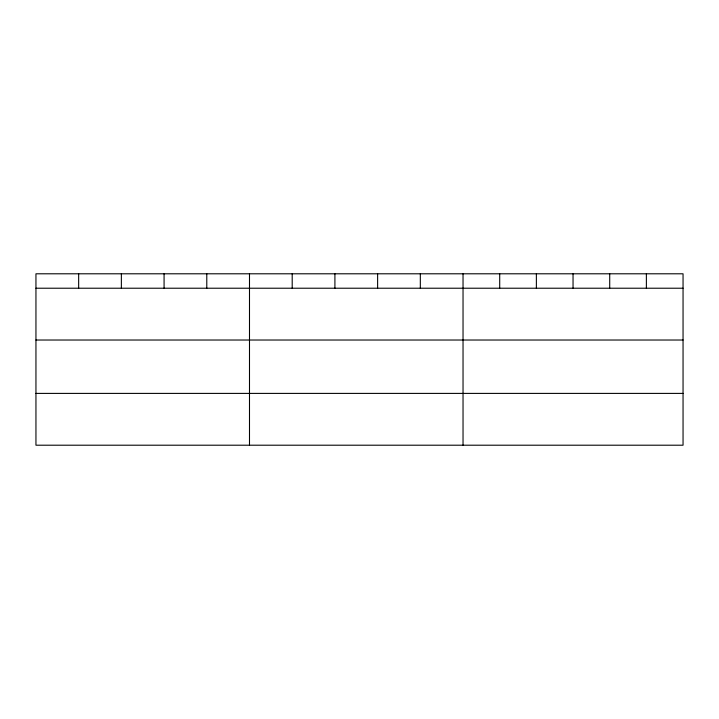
<?xml version="1.0" encoding="UTF-8"?>
<svg xmlns="http://www.w3.org/2000/svg" width="719" height="719" viewBox="0 0 719 719"><rect width="100%" height="100%" fill="white"/><g stroke="black" fill="none" stroke-linecap="round" stroke-linejoin="round"><path stroke-width="1.08" d="M683.05 340.024L683.05 273.795L35.95 273.795L35.95 445.205L683.05 445.205L683.05 340.024L35.95 340.024M35.95 288.22L683.05 288.22M35.95 393.401L683.05 393.401M646.381 273.795L646.381 288.22M609.712 273.795L609.712 288.22M573.043 273.795L573.043 288.22M536.374 273.795L536.374 288.22M499.705 273.795L499.705 288.22M463.036 273.795L463.036 445.205M420.327 273.795L420.327 288.22M377.619 273.795L377.619 288.22M334.91 273.795L334.91 288.22M292.202 273.795L292.202 288.22M249.493 273.795L249.493 445.205M206.784 273.795L206.784 288.22M164.076 273.795L164.076 288.22M121.367 273.795L121.367 288.22M78.659 273.795L78.659 288.22"/></g></svg>
